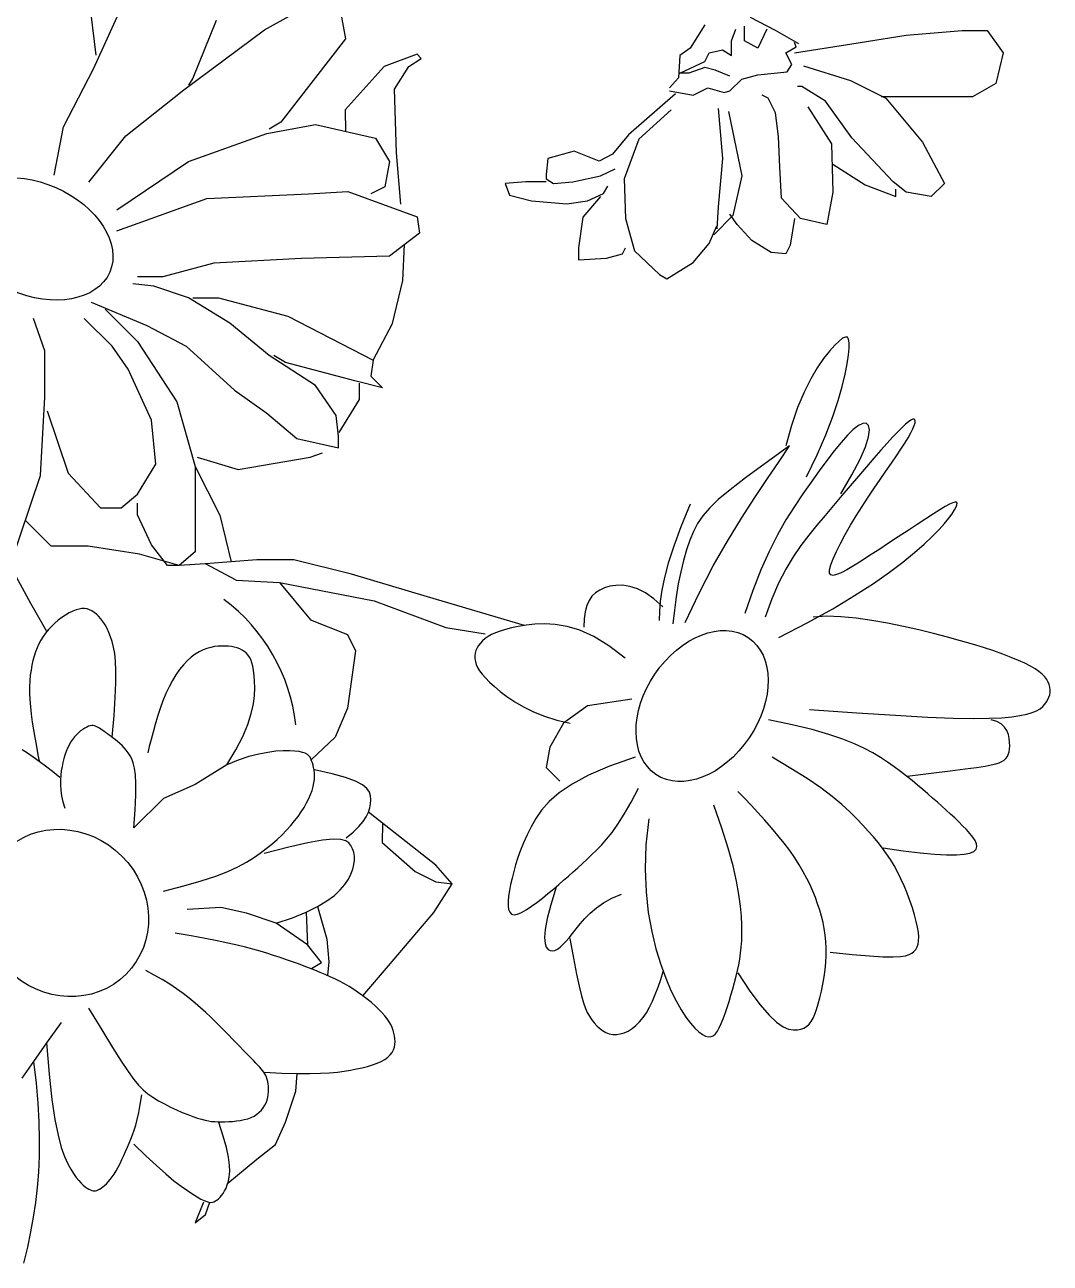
# Model space of a CAD drawing. Header units: millimetres. Extents: x 12377 to 30673, y 89761 to 101952.
# Drawn here: x 14629.8 to 14863.5, y 91242.5 to 91524.7 of the extents above; entities that cross this region are included whole.
import ezdxf

# ---------------------------------------------------------------- set-up
doc = ezdxf.new("R2010")
doc.units = ezdxf.units.MM

# ---------------------------------------------------------------- blocks, each defined once
blk = doc.blocks.new('A$C1F755224')
for p, q in [((300.38, 317.27), (301.36, 309.04)), ((301.03, 307.07), (305.65, 317.27)), ((325.4, 312.66), (331.99, 316.28)), ((318.49, 313.98), (315.2, 305.75)), ((336.27, 314.96), (336.93, 311.34)), ((398.17, 312.53), (394.61, 314.41)), ((313.88, 304.11), (325.4, 312.66)), ((388.13, 313.36), (386.03, 310.02)), ((391.89, 311.06), (392.52, 312.74)), ((393.78, 311.06), (393.78, 313.15)), ((396.92, 312.74), (395.66, 310.02)), ((401.52, 310.64), (398.17, 312.53)), ((416.8, 311.9), (424.76, 312.53)), ((424.76, 312.53), (428.32, 312.53)), ((428.32, 312.53), (430.62, 309.39)), ((336.93, 311.34), (327.71, 299.5)), ((391.89, 308.97), (391.89, 311.06)), ((395.66, 310.02), (393.78, 311.06)), ((401.1, 310.23), (400.89, 310.85)), ((400.89, 309.39), (409.06, 310.65)), ((409.06, 310.65), (416.8, 311.9)), ((347.14, 309.16), (342.45, 307.4)), ((347.72, 308.57), (347.14, 309.16)), ((384.57, 308.97), (384.36, 305.83)), ((386.03, 310.02), (384.57, 308.97)), ((388.13, 308.13), (388.75, 309.39)), ((388.75, 309.39), (390.64, 309.81)), ((390.64, 309.81), (391.89, 308.97)), ((399.64, 309.39), (401.1, 310.23)), ((400.48, 307.72), (399.64, 309.39)), ((430.62, 309.39), (429.57, 305)), ((296.75, 298.84), (301.03, 307.07)), ((342.45, 307.4), (336.89, 301.25)), ((343.92, 304.18), (345.97, 307.4)), ((345.97, 307.4), (347.72, 308.57)), ((384.57, 306.46), (388.13, 308.13)), ((388.13, 307.3), (385.82, 306.46)), ((389.59, 306.88), (388.13, 307.3)), ((399.85, 306.67), (400.48, 307.72)), ((402.15, 307.51), (408.85, 305.42)), ((315.2, 305.75), (314.54, 304.76)), ((384.36, 305.83), (383.1, 304.37)), ((385.82, 306.46), (384.57, 306.46)), ((391.68, 306.04), (389.59, 306.88)), ((391.68, 303.95), (393.36, 305.63)), ((393.36, 305.63), (395.66, 306.25)), ((395.66, 306.25), (399.85, 306.67)), ((408.85, 305.42), (413.87, 302.91)), ((305.65, 297.53), (313.88, 304.11)), ((344.21, 295.11), (343.92, 304.18)), ((383.94, 303.54), (377.24, 297.68)), ((383.1, 303.95), (386.45, 303.33)), ((386.45, 303.33), (388.54, 304.37)), ((388.54, 304.37), (390.85, 303.74)), ((390.85, 303.74), (391.68, 303.95)), ((401.94, 304.58), (401.31, 304.58)), ((405.29, 302.49), (401.94, 304.58)), ((429.57, 305), (426.22, 303.12)), ((397.13, 302.91), (396.29, 303.33)), ((398.17, 300.82), (397.13, 302.91)), ((402.78, 301.66), (406.13, 296.43)), ((409.06, 297.26), (405.29, 302.49)), ((415.34, 303.12), (413.24, 303.12)), ((413.87, 302.91), (419.11, 296.64)), ((418.48, 303.12), (415.34, 303.12)), ((426.22, 303.12), (418.48, 303.12)), ((336.89, 301.25), (336.93, 298.18)), ((383.31, 301.24), (378.71, 297.06)), ((390.01, 301.45), (390.64, 294.34)), ((391.47, 301.03), (393.36, 291.83)), ((398.59, 297.47), (398.17, 300.82)), ((295.44, 291.93), (296.75, 298.84)), ((325.73, 297.86), (332.65, 299.17)), ((327.71, 299.5), (326.06, 298.51)), ((332.65, 299.17), (341.21, 297.2)), ((300.38, 290.95), (305.65, 297.53)), ((314.54, 293.91), (325.73, 297.86)), ((341.21, 297.2), (343.19, 293.91)), ((377.24, 297.68), (374.94, 294.96)), ((378.71, 297.06), (376.61, 291.41)), ((398.8, 293.08), (398.59, 297.47)), ((406.13, 296.43), (406.34, 289.53)), ((414.92, 290.99), (409.06, 297.26)), ((419.11, 296.64), (422.24, 290.78)), ((344.79, 287.8), (344.21, 295.11)), ((369.5, 295.38), (365.73, 294.34)), ((373.05, 293.92), (369.5, 295.38)), ((374.94, 294.96), (373.05, 293.92)), ((304.33, 287), (314.54, 293.91)), ((343.19, 293.91), (342.53, 290.29)), ((365.73, 294.34), (365.52, 292.04)), ((373.26, 291.83), (375.36, 292.87)), ((390.64, 294.34), (390.01, 287.44)), ((399.01, 288.69), (398.8, 293.08)), ((406.34, 293.5), (410.94, 290.57)), ((365.52, 292.04), (365.52, 291.41)), ((365.52, 291.41), (366.57, 290.78)), ((369.29, 290.99), (373.26, 291.83)), ((376.61, 291.41), (376.82, 285.76)), ((393.36, 291.83), (392.1, 286.18)), ((317.17, 288.64), (331.66, 289.3)), ((331.66, 289.3), (337.26, 289.63)), ((337.26, 289.63), (347.14, 286.01)), ((342.53, 290.29), (340.55, 289.3)), ((362.59, 290.99), (359.66, 290.78)), ((359.66, 290.78), (360.29, 289.11)), ((365.52, 290.99), (362.59, 290.99)), ((366.57, 290.78), (369.29, 290.99)), ((371.38, 288.27), (373.68, 289.32)), ((373.68, 289.32), (374.31, 290.36)), ((406.34, 289.53), (405.5, 284.93)), ((410.94, 290.57), (415.34, 288.9)), ((416.8, 289.53), (414.92, 290.99)), ((415.34, 288.9), (415.34, 289.95)), ((420.36, 288.9), (416.8, 289.53)), ((422.24, 290.78), (420.36, 288.9)), ((304.33, 284.04), (317.17, 288.64)), ((360.29, 289.11), (363.43, 288.27)), ((363.43, 288.27), (368.45, 287.85)), ((368.45, 287.85), (371.38, 288.27)), ((373.26, 288.9), (370.75, 285.97)), ((401.73, 285.76), (399.01, 288.69)), ((347.14, 286.01), (347.47, 283.71)), ((370.75, 285.97), (370.12, 281.58)), ((376.82, 285.76), (378.08, 281.16)), ((392.1, 286.18), (389.38, 283.46)), ((390.01, 287.44), (389.8, 284.3)), ((392.73, 284.93), (391.68, 286.39)), ((400.89, 285.76), (400.27, 282)), ((405.5, 284.93), (401.73, 285.76)), ((388.75, 282.21), (389.8, 284.72)), ((394.82, 282.63), (392.73, 284.93)), ((347.47, 283.71), (343.19, 280.42)), ((386.45, 279.49), (388.75, 282.21)), ((397.55, 280.95), (394.82, 282.63)), ((345.09, 276.97), (345.33, 282.06)), ((370.12, 281.58), (370.12, 279.91)), ((374.1, 280.12), (376.4, 280.75)), ((376.4, 280.75), (376.82, 281.58)), ((378.08, 281.16), (381.64, 277.82)), ((399.64, 280.75), (397.55, 280.95)), ((400.27, 282), (399.64, 280.75)), ((318.16, 279.43), (310.91, 277.46)), ((330.67, 280.09), (318.16, 279.43)), ((343.19, 280.42), (330.67, 280.09)), ((370.12, 279.91), (374.1, 280.12)), ((382.68, 277.19), (386.45, 279.49)), ((310.91, 277.46), (307.29, 277.46)), ((343.62, 270.82), (345.09, 276.97)), ((381.64, 277.82), (382.68, 277.19)), ((309.6, 276.14), (306.63, 276.47)), ((314.54, 274.5), (309.6, 276.14)), ((300.71, 273.84), (308.61, 270.55)), ((320.46, 270.88), (314.54, 274.5)), ((315.2, 274.5), (318.82, 274.5)), ((318.82, 274.5), (328.7, 271.87)), ((328.7, 271.87), (340.88, 265.62)), ((308.61, 270.55), (314.21, 267.59)), ((326.06, 266.27), (320.46, 270.88)), ((340.88, 265.62), (343.62, 270.82)), ((314.21, 267.59), (321.12, 261.34)), ((332.65, 262), (326.06, 266.27)), ((328.37, 265.29), (326.72, 266.27)), ((338.25, 262.66), (328.37, 265.29)), ((340.88, 265.62), (340.55, 263.31)), ((340.55, 263.31), (342.2, 261.67)), ((321.12, 261.34), (325.73, 258.05)), ((335.61, 257.72), (332.65, 262)), ((342.2, 261.67), (338.25, 262.66)), ((325.73, 258.05), (330.01, 254.43)), ((335.94, 254.76), (335.61, 257.72)), ((330.01, 254.43), (335.94, 253.11)), ((335.94, 253.11), (335.94, 254.76))]:
    blk.add_line(p, q)
for points in [[(302.68, 272.85), (307.29, 268.25), (312.89, 259.69), (315.52, 250.48), (315.52, 238.31), (313.22, 236.34), (311.57, 236.34), (309.27, 239.3), (307.29, 243.57), (307.29, 245.22)], [(279.96, 254.43), (277.98, 244.23), (279.3, 234.69), (280.62, 230.74), (282.92, 230.74), (289.18, 236.34), (293.46, 249.17), (294.12, 260.35), (294.12, 266.93), (292.47, 271.54)], [(294.45, 258.38), (297.41, 249.5), (302.02, 244.56), (304.99, 244.56), (307.29, 246.54), (309.93, 250.81), (309.27, 257.06), (305.97, 264.3), (303.67, 267.59), (299.72, 271.54)], [(402.59, 249), (404.09, 252.14), (405.33, 254.99), (406.32, 257.56), (407.09, 259.85), (407.67, 261.86), (408.1, 263.61), (408.39, 265.1), (408.57, 266.34), (408.66, 267.33), (408.67, 268.07), (408.59, 268.58), (408.42, 268.86), (408.13, 268.9), (407.74, 268.72), (407.24, 268.33), (406.62, 267.72), (405.87, 266.89), (405.03, 265.84), (404.13, 264.53), (403.19, 262.94), (402.24, 261.06), (401.32, 258.85), (400.45, 256.3), (399.67, 253.39)], [(336.01, 255.32), (338.94, 260), (338.94, 262.34)], [(407.47, 246.56), (409.07, 249.25), (410.23, 251.48), (411, 253.28), (411.43, 254.67), (411.56, 255.67), (411.43, 256.31), (411.1, 256.61), (410.6, 256.59), (409.98, 256.28), (409.25, 255.71), (408.43, 254.9), (407.52, 253.87), (406.53, 252.67), (405.48, 251.31), (404.38, 249.82), (403.24, 248.23), (402.07, 246.56), (400.88, 244.77), (399.67, 242.84), (398.47, 240.71), (397.27, 238.36), (396.09, 235.73), (394.93, 232.79), (393.81, 229.51)], [(398.65, 226.1), (402.76, 228.22), (406.35, 230.21), (409.45, 232.07), (412.12, 233.79), (414.4, 235.39), (416.33, 236.85), (417.96, 238.2), (419.34, 239.42), (420.5, 240.51), (421.47, 241.49), (422.26, 242.35), (422.88, 243.1), (423.36, 243.74), (423.69, 244.27), (423.91, 244.69), (424.02, 245.02), (424.03, 245.24), (423.94, 245.36), (423.74, 245.38), (423.42, 245.28), (422.96, 245.07), (422.36, 244.74), (421.6, 244.29), (420.68, 243.72), (419.6, 243.02), (418.37, 242.22), (417.05, 241.35), (415.67, 240.44), (414.28, 239.52), (412.9, 238.61), (411.58, 237.76), (410.36, 236.98), (409.27, 236.3), (408.32, 235.75), (407.52, 235.33), (406.87, 235.06), (406.38, 234.95), (406.05, 235.03), (405.88, 235.29), (405.89, 235.76), (406.06, 236.44), (406.4, 237.32), (406.86, 238.35), (407.44, 239.51), (408.12, 240.76), (408.87, 242.08), (409.68, 243.43), (410.52, 244.78), (411.38, 246.1), (412.24, 247.38), (413.09, 248.62), (413.91, 249.8), (414.68, 250.92), (415.4, 251.96), (416.05, 252.92), (416.62, 253.79), (417.09, 254.56), (417.46, 255.24), (417.74, 255.81), (417.94, 256.29), (418.05, 256.66), (418.08, 256.94), (418.04, 257.12), (417.92, 257.2), (417.73, 257.18), (417.47, 257.06), (417.13, 256.82), (416.71, 256.47), (416.2, 256), (415.6, 255.4), (414.9, 254.66), (414.1, 253.79), (413.19, 252.78), (412.2, 251.64), (411.13, 250.4), (410, 249.09), (408.83, 247.72), (407.64, 246.31), (406.44, 244.89), (405.24, 243.48), (404.06, 242.08), (402.91, 240.67), (401.79, 239.19), (400.7, 237.59), (399.64, 235.82), (398.62, 233.84), (397.64, 231.59), (396.7, 229.02)], [(315.8, 251.8), (321.65, 250.05), (331.91, 251.8), (333.66, 252.39)], [(400.15, 253.39), (396.69, 250.89), (393.9, 248.84), (391.72, 247.15), (390.03, 245.74), (388.76, 244.52), (387.81, 243.42), (387.08, 242.34), (386.5, 241.2), (385.97, 239.95), (385.49, 238.57), (385.06, 237.06), (384.67, 235.45), (384.33, 233.73), (384.03, 231.92), (383.78, 230.02), (383.57, 228.05)], [(385.31, 228.22), (387.28, 232.42), (389.29, 236.29), (391.32, 239.83), (393.32, 243.08), (395.24, 246.04), (397.05, 248.73), (398.7, 251.18), (400.15, 253.39)], [(315.52, 250.48), (319.03, 243.52), (320.63, 236.88)], [(386.01, 245.1), (384.7, 241.87), (383.68, 239.09), (382.91, 236.69), (382.35, 234.63), (381.98, 232.84), (381.76, 231.26), (381.65, 229.85), (381.62, 228.54)], [(321.36, 234.25), (316.97, 236.59), (313.22, 236.34), (307.6, 237.96), (300.28, 239.13), (295.01, 239.13), (291.32, 242.75)], [(362.4, 227.81), (348.6, 231.91), (337.76, 235.13), (329.56, 237.17), (324.29, 237.17), (316.97, 236.59)], [(294.4, 226.98), (292.08, 230.94), (289.18, 236.34)], [(321.36, 234.25), (327.51, 233.96), (340.99, 231.32), (351.24, 227.52), (356.8, 226.64)], [(327.51, 233.96), (331.92, 228.6), (337.19, 226.55), (338.36, 224.21), (337.19, 216.02), (335.43, 211.92), (332.05, 208.68)], [(382.11, 230.48), (380.85, 231.61), (379.65, 232.45), (378.5, 233.02), (377.41, 233.38), (376.4, 233.54), (375.45, 233.53), (374.59, 233.4), (373.82, 233.16), (373.13, 232.85), (372.54, 232.46), (372.03, 231.97), (371.62, 231.37), (371.3, 230.64), (371.07, 229.77), (370.94, 228.75), (370.89, 227.56)], [(303.7, 211.91), (303.96, 215), (304.13, 217.56), (304.21, 219.66), (304.22, 221.36), (304.17, 222.73), (304.05, 223.83), (303.89, 224.74), (303.7, 225.52), (303.47, 226.21), (303.23, 226.84), (302.96, 227.41), (302.68, 227.92), (302.38, 228.37), (302.07, 228.77), (301.76, 229.12), (301.45, 229.43), (301.13, 229.68), (300.81, 229.9), (300.48, 230.06), (300.13, 230.17), (299.77, 230.22), (299.39, 230.22), (298.98, 230.16), (298.54, 230.03), (298.07, 229.84), (297.57, 229.6), (297.06, 229.29), (296.54, 228.95), (296.02, 228.56), (295.52, 228.14), (295.04, 227.69), (294.6, 227.23), (294.2, 226.74), (293.84, 226.25), (293.52, 225.73), (293.24, 225.2), (292.99, 224.64), (292.76, 224.06), (292.57, 223.46), (292.4, 222.82), (292.25, 222.16), (292.13, 221.46), (292.03, 220.72), (291.97, 219.93), (291.93, 219.09), (291.93, 218.2), (291.97, 217.26), (292.05, 216.24), (292.16, 215.17), (292.31, 214.06), (292.48, 212.95), (292.66, 211.88), (292.84, 210.86), (293.01, 209.95), (293.17, 209.16), (293.29, 208.54)], [(376.74, 223.18), (374.44, 224.93), (372.3, 226.23), (370.32, 227.13), (368.49, 227.69), (366.8, 227.98), (365.27, 228.06), (363.88, 227.99), (362.64, 227.85), (361.53, 227.67), (360.56, 227.47), (359.7, 227.26), (358.96, 227.03), (358.3, 226.78), (357.74, 226.51), (357.25, 226.23), (356.83, 225.94), (356.46, 225.62), (356.14, 225.3), (355.88, 224.96), (355.67, 224.61), (355.51, 224.24), (355.41, 223.87), (355.36, 223.49), (355.36, 223.09), (355.42, 222.69), (355.54, 222.28), (355.74, 221.84), (356.01, 221.38), (356.38, 220.88), (356.85, 220.34), (357.43, 219.76), (358.13, 219.12), (358.95, 218.42), (359.92, 217.69), (361.03, 216.94), (362.28, 216.21), (363.7, 215.52), (365.27, 214.89), (367.02, 214.35), (368.94, 213.92)], [(403.04, 215.86), (409.74, 215.38), (415.29, 215.03), (419.82, 214.78), (423.47, 214.64), (426.36, 214.58), (428.63, 214.6), (430.4, 214.68), (431.82, 214.81), (432.99, 214.98), (433.96, 215.18), (434.74, 215.42), (435.37, 215.68), (435.86, 215.97), (436.24, 216.27), (436.54, 216.59), (436.78, 216.92), (436.97, 217.26), (437.13, 217.6), (437.23, 217.96), (437.3, 218.31), (437.31, 218.67), (437.27, 219.03), (437.18, 219.4), (437.02, 219.76), (436.81, 220.13), (436.52, 220.5), (436.16, 220.87), (435.7, 221.24), (435.15, 221.63), (434.48, 222.02), (433.7, 222.43), (432.8, 222.85), (431.75, 223.28), (430.57, 223.73), (429.26, 224.19), (427.81, 224.67), (426.22, 225.15), (424.51, 225.65), (422.66, 226.15), (420.68, 226.67), (418.58, 227.18), (416.39, 227.68), (414.15, 228.15), (411.89, 228.54), (409.67, 228.85), (407.5, 229.05), (405.44, 229.12), (403.53, 229.02)], [(320.01, 207.98), (321.31, 210.09), (322.3, 212), (323.02, 213.72), (323.51, 215.26), (323.8, 216.64), (323.95, 217.86), (323.99, 218.93), (323.97, 219.87), (323.91, 220.69), (323.83, 221.4), (323.72, 222), (323.59, 222.52), (323.43, 222.96), (323.24, 223.32), (323.02, 223.64), (322.77, 223.9), (322.49, 224.13), (322.19, 224.32), (321.85, 224.49), (321.48, 224.62), (321.09, 224.72), (320.68, 224.8), (320.24, 224.86), (319.77, 224.88), (319.29, 224.89), (318.78, 224.87), (318.26, 224.81), (317.73, 224.7), (317.18, 224.55), (316.63, 224.34), (316.07, 224.06), (315.51, 223.71), (314.95, 223.29), (314.39, 222.78), (313.84, 222.2), (313.3, 221.54), (312.78, 220.8), (312.27, 219.98), (311.79, 219.09), (311.34, 218.12), (310.91, 217.07), (310.52, 215.98), (310.15, 214.85), (309.82, 213.72), (309.51, 212.62), (309.23, 211.56), (308.98, 210.56), (308.76, 209.67)], [(377.72, 217.33), (371.38, 216.35), (367.96, 213.92), (366.01, 210.51), (365.52, 207.58), (367.44, 205.63)], [(306.79, 198.99), (306.96, 201.56), (307.04, 203.63), (307.05, 205.27), (306.99, 206.54), (306.87, 207.51), (306.7, 208.24), (306.49, 208.81), (306.25, 209.27), (305.98, 209.68), (305.7, 210.06), (305.4, 210.4), (305.09, 210.72), (304.77, 211.01), (304.45, 211.29), (304.14, 211.54), (303.84, 211.77), (303.54, 211.99), (303.27, 212.2), (303, 212.4), (302.75, 212.58), (302.51, 212.75), (302.28, 212.91), (302.07, 213.05), (301.87, 213.18), (301.68, 213.29), (301.5, 213.39), (301.32, 213.47), (301.15, 213.53), (300.96, 213.56), (300.77, 213.56), (300.55, 213.53), (300.32, 213.46), (300.06, 213.35), (299.78, 213.21), (299.49, 213.02), (299.19, 212.8), (298.89, 212.55), (298.59, 212.26), (298.3, 211.94), (298.02, 211.59), (297.77, 211.2), (297.54, 210.79), (297.33, 210.34), (297.14, 209.87), (296.96, 209.37), (296.81, 208.85), (296.67, 208.3), (296.55, 207.72), (296.44, 207.12), (296.36, 206.49), (296.32, 205.83), (296.32, 205.12), (296.37, 204.37), (296.49, 203.57), (296.67, 202.71), (296.95, 201.8)], [(413.53, 196.13), (416.35, 195.73), (418.77, 195.44), (420.83, 195.25), (422.55, 195.16), (423.94, 195.16), (425.04, 195.24), (425.85, 195.41), (426.41, 195.64), (426.74, 195.95), (426.87, 196.32), (426.82, 196.74), (426.61, 197.2), (426.28, 197.69), (425.86, 198.21), (425.37, 198.75), (424.83, 199.3), (424.27, 199.85), (423.7, 200.4), (423.11, 200.95), (422.5, 201.51), (421.88, 202.08), (421.23, 202.66), (420.56, 203.24), (419.87, 203.85), (419.16, 204.46), (418.42, 205.09), (417.64, 205.73), (416.83, 206.38), (415.98, 207.03), (415.08, 207.69), (414.13, 208.35), (413.12, 209), (412.05, 209.66), (410.84, 210.31), (409.44, 210.96), (407.78, 211.63), (405.79, 212.3), (403.41, 212.98), (400.56, 213.68), (397.19, 214.4)], [(416.94, 206.36), (420.33, 206.78), (423.05, 207.11), (425.18, 207.38), (426.81, 207.61), (428.03, 207.79), (428.91, 207.96), (429.55, 208.11), (430.03, 208.27), (430.42, 208.45), (430.74, 208.65), (431, 208.88), (431.2, 209.15), (431.34, 209.46), (431.44, 209.81), (431.51, 210.21), (431.54, 210.67), (431.53, 211.18), (431.48, 211.73), (431.36, 212.29), (431.14, 212.84), (430.81, 213.35), (430.34, 213.8), (429.71, 214.16), (428.89, 214.4)], [(296.24, 206.15), (295.18, 207), (294.2, 207.77), (293.29, 208.45), (292.43, 209.07), (291.63, 209.62), (290.86, 210.1)], [(311.01, 190), (313.92, 190.72), (316.38, 191.43), (318.44, 192.11), (320.16, 192.78), (321.6, 193.44), (322.8, 194.09), (323.84, 194.74), (324.77, 195.38), (325.63, 196.04), (326.43, 196.69), (327.18, 197.35), (327.89, 198.01), (328.53, 198.66), (329.13, 199.32), (329.68, 199.98), (330.18, 200.63), (330.63, 201.28), (331.03, 201.91), (331.39, 202.54), (331.69, 203.16), (331.95, 203.75), (332.16, 204.33), (332.32, 204.88), (332.43, 205.4), (332.49, 205.9), (332.52, 206.36), (332.5, 206.8), (332.46, 207.2), (332.39, 207.58), (332.3, 207.93), (332.21, 208.25), (332.1, 208.54), (331.99, 208.81), (331.87, 209.05), (331.7, 209.26), (331.49, 209.45), (331.2, 209.61), (330.82, 209.74), (330.33, 209.85), (329.71, 209.92), (328.95, 209.97), (328.06, 209.97), (327.02, 209.9), (325.86, 209.75), (324.57, 209.5), (323.17, 209.14), (321.64, 208.63), (320.01, 207.98)], [(378.17, 209.04), (374.52, 207.76), (371.56, 206.49), (369.2, 205.22), (367.36, 203.97), (365.94, 202.73), (364.86, 201.51), (364.04, 200.31), (363.37, 199.14), (362.8, 197.99), (362.3, 196.88), (361.86, 195.81), (361.48, 194.76), (361.16, 193.75), (360.88, 192.78), (360.65, 191.84), (360.45, 190.93), (360.28, 190.07), (360.16, 189.27), (360.09, 188.54), (360.08, 187.9), (360.15, 187.37), (360.31, 186.97), (360.57, 186.72), (360.93, 186.63), (361.42, 186.72), (362.01, 186.96), (362.67, 187.34), (363.4, 187.82), (364.18, 188.38), (364.97, 188.99), (365.77, 189.64), (366.54, 190.28), (367.29, 190.91), (368, 191.53), (368.69, 192.13), (369.36, 192.72), (370.02, 193.32), (370.67, 193.92), (371.33, 194.53), (371.99, 195.16), (372.67, 195.81), (373.37, 196.54), (374.11, 197.37), (374.9, 198.35), (375.73, 199.53), (376.63, 200.95), (377.6, 202.64), (378.66, 204.66)], [(405.97, 181.27), (409.09, 180.96), (411.57, 180.75), (413.48, 180.64), (414.92, 180.62), (415.97, 180.66), (416.7, 180.77), (417.22, 180.94), (417.59, 181.15), (417.9, 181.4), (418.16, 181.69), (418.35, 182.03), (418.49, 182.43), (418.56, 182.91), (418.58, 183.46), (418.53, 184.1), (418.41, 184.84), (418.22, 185.68), (417.97, 186.61), (417.67, 187.6), (417.32, 188.63), (416.93, 189.68), (416.5, 190.72), (416.04, 191.75), (415.56, 192.72), (415.07, 193.63), (414.55, 194.49), (414, 195.31), (413.42, 196.11), (412.79, 196.9), (412.12, 197.7), (411.39, 198.52), (410.6, 199.38), (409.74, 200.29), (408.76, 201.27), (407.61, 202.32), (406.24, 203.45), (404.62, 204.68), (402.68, 206.01), (400.38, 207.47), (397.68, 209.04)], [(320.01, 207.98), (320.01, 207.98), (315.51, 205.17), (311.01, 203.2), (306.79, 198.99)], [(337.02, 197.58), (338.02, 198.4), (338.82, 199.17), (339.43, 199.89), (339.89, 200.58), (340.2, 201.23), (340.4, 201.84), (340.51, 202.43), (340.54, 202.99), (340.5, 203.54), (340.33, 204.07), (339.97, 204.59), (339.33, 205.11), (338.33, 205.63), (336.92, 206.16), (335.01, 206.71), (332.52, 207.28)], [(392.8, 178.35), (394.51, 175.75), (395.99, 173.77), (397.26, 172.31), (398.34, 171.3), (399.27, 170.67), (400.05, 170.33), (400.72, 170.21), (401.3, 170.23), (401.79, 170.32), (402.23, 170.48), (402.61, 170.71), (402.95, 171.02), (403.25, 171.41), (403.52, 171.89), (403.77, 172.47), (404.02, 173.15), (404.26, 173.93), (404.5, 174.8), (404.72, 175.74), (404.92, 176.73), (405.1, 177.76), (405.24, 178.8), (405.34, 179.84), (405.4, 180.86), (405.4, 181.85), (405.36, 182.81), (405.26, 183.73), (405.13, 184.64), (404.95, 185.53), (404.73, 186.41), (404.47, 187.29), (404.18, 188.17), (403.86, 189.06), (403.5, 189.96), (403.1, 190.87), (402.65, 191.8), (402.14, 192.75), (401.56, 193.73), (400.92, 194.73), (400.2, 195.77), (399.4, 196.83), (398.53, 197.92), (397.61, 199.01), (396.65, 200.11), (395.68, 201.18), (394.7, 202.22), (393.74, 203.23), (392.8, 204.17)], [(339.4, 175.06), (343.05, 179.34), (349.49, 186.94), (352.13, 191.04), (349.79, 193.67), (344.22, 198.06), (340.2, 201.23)], [(380.12, 200.27), (379.72, 196.56), (379.61, 193.1), (379.73, 189.89), (380.06, 186.93), (380.54, 184.22), (381.15, 181.76), (381.83, 179.54), (382.56, 177.58), (383.29, 175.85), (384.01, 174.37), (384.72, 173.1), (385.4, 172.04), (386.06, 171.17), (386.67, 170.48), (387.24, 169.95), (387.76, 169.58), (388.22, 169.34), (388.63, 169.23), (388.99, 169.26), (389.32, 169.4), (389.62, 169.67), (389.9, 170.04), (390.17, 170.53), (390.44, 171.12), (390.72, 171.8), (391, 172.57), (391.28, 173.4), (391.56, 174.28), (391.83, 175.18), (392.09, 176.09), (392.33, 176.99), (392.56, 177.86), (392.76, 178.69), (392.94, 179.5), (393.09, 180.31), (393.21, 181.14), (393.3, 182.02), (393.36, 182.96), (393.38, 183.99), (393.37, 185.13), (393.32, 186.4), (393.19, 187.85), (392.97, 189.5), (392.63, 191.41), (392.13, 193.59), (391.44, 196.1), (390.53, 198.96), (389.39, 202.22)], [(342.21, 199.64), (342.17, 196.89), (346.86, 192.8), (349.79, 191.33), (352.13, 191.04)], [(327.03, 185.42), (329.36, 186.2), (331.33, 186.99), (332.95, 187.79), (334.28, 188.58), (335.35, 189.38), (336.18, 190.16), (336.83, 190.93), (337.33, 191.68), (337.7, 192.41), (337.97, 193.1), (338.13, 193.76), (338.2, 194.39), (338.19, 194.97), (338.09, 195.52), (337.93, 196.01), (337.7, 196.46), (337.4, 196.85), (336.95, 197.15), (336.24, 197.34), (335.17, 197.37), (333.65, 197.22), (331.58, 196.86), (328.84, 196.24), (325.35, 195.34)], [(366.95, 190.53), (366.18, 188.05), (365.67, 186.07), (365.38, 184.53), (365.29, 183.37), (365.35, 182.55), (365.53, 182), (365.79, 181.67), (366.1, 181.51), (366.42, 181.48), (366.76, 181.55), (367.12, 181.73), (367.5, 182), (367.9, 182.37), (368.33, 182.82), (368.78, 183.35), (369.27, 183.95), (369.79, 184.62), (370.37, 185.34), (371.03, 186.09), (371.78, 186.84), (372.66, 187.59), (373.67, 188.3), (374.85, 188.96), (376.22, 189.55)], [(332.09, 178.96), (333.5, 179.8), (331.53, 182.33), (327.03, 185.42), (322.81, 186.83), (319.15, 187.67), (314.37, 187.39)], [(331.33, 186.99), (331.53, 182.33)], [(332.95, 187.79), (334.26, 183.14), (334.55, 179.92), (334.38, 177.96)], [(325.34, 164.21), (327.87, 164.08), (330.02, 164.02), (331.84, 164), (333.36, 164.04), (334.66, 164.11), (335.77, 164.21), (336.75, 164.34), (337.64, 164.49), (338.5, 164.66), (339.31, 164.84), (340.08, 165.03), (340.79, 165.25), (341.44, 165.48), (342.02, 165.74), (342.54, 166.02), (342.96, 166.32), (343.31, 166.65), (343.57, 167), (343.76, 167.37), (343.89, 167.75), (343.96, 168.15), (343.98, 168.55), (343.96, 168.96), (343.9, 169.36), (343.82, 169.76), (343.7, 170.16), (343.55, 170.57), (343.36, 170.97), (343.13, 171.38), (342.85, 171.8), (342.51, 172.24), (342.12, 172.69), (341.67, 173.15), (341.16, 173.63), (340.61, 174.11), (340.02, 174.59), (339.4, 175.06), (338.76, 175.52), (338.1, 175.97), (337.43, 176.39), (336.77, 176.78), (336.09, 177.14), (335.42, 177.48), (334.73, 177.8), (334.03, 178.11), (333.31, 178.41), (332.57, 178.71), (331.81, 179.01), (331.02, 179.31), (330.21, 179.61), (329.37, 179.92), (328.5, 180.22), (327.61, 180.53), (326.68, 180.83), (325.73, 181.13), (324.75, 181.42), (323.74, 181.71), (322.66, 181.99), (321.48, 182.29), (320.15, 182.59), (318.65, 182.91), (316.93, 183.25), (314.95, 183.62), (312.68, 184.02)], [(368.9, 183.22), (369.41, 180.42), (369.84, 178.18), (370.2, 176.43), (370.53, 175.08), (370.82, 174.06), (371.1, 173.28), (371.37, 172.68), (371.67, 172.17), (371.98, 171.7), (372.33, 171.24), (372.71, 170.82), (373.12, 170.45), (373.55, 170.13), (374.01, 169.87), (374.49, 169.68), (375, 169.58), (375.53, 169.56), (376.07, 169.64), (376.63, 169.8), (377.18, 170.06), (377.74, 170.4), (378.28, 170.84), (378.8, 171.36), (379.31, 171.97), (379.78, 172.67), (380.23, 173.45), (380.65, 174.32), (381.05, 175.27), (381.44, 176.29), (381.82, 177.39), (382.19, 178.56), (382.19, 178.57)], [(300.31, 173.34), (302.21, 170.21), (303.74, 167.72), (304.97, 165.77), (305.96, 164.28), (306.76, 163.17), (307.46, 162.33), (308.11, 161.68), (308.77, 161.14), (309.5, 160.63), (310.29, 160.14), (311.13, 159.68), (311.98, 159.24), (312.83, 158.84), (313.66, 158.48), (314.45, 158.16), (315.17, 157.89), (315.82, 157.67), (316.39, 157.5), (316.92, 157.36), (317.4, 157.27), (317.86, 157.2), (318.31, 157.17), (318.77, 157.15), (319.25, 157.14), (319.76, 157.15), (320.29, 157.16), (320.84, 157.2), (321.39, 157.25), (321.94, 157.33), (322.48, 157.44), (322.99, 157.58), (323.47, 157.75), (323.9, 157.96), (324.29, 158.21), (324.64, 158.49), (324.95, 158.8), (325.21, 159.13), (325.44, 159.48), (325.62, 159.85), (325.76, 160.23), (325.87, 160.62), (325.93, 161.01), (325.97, 161.41), (325.97, 161.79), (325.95, 162.17), (325.91, 162.53), (325.84, 162.87), (325.76, 163.18), (325.67, 163.47), (325.56, 163.73), (325.43, 163.97), (325.28, 164.21), (325.11, 164.44), (324.92, 164.68), (324.7, 164.93), (324.45, 165.19), (324.17, 165.49), (323.86, 165.81), (323.52, 166.16), (323.15, 166.54), (322.75, 166.95), (322.31, 167.39), (321.85, 167.87), (321.36, 168.38), (320.83, 168.92), (320.27, 169.5), (319.69, 170.1), (319.07, 170.72), (318.42, 171.37), (317.73, 172.02), (317.02, 172.69), (316.27, 173.37), (315.49, 174.04), (314.67, 174.72), (313.79, 175.39), (312.87, 176.07), (311.88, 176.73), (310.82, 177.39), (309.69, 178.04), (308.47, 178.68)], [(296.42, 171.28), (294.34, 168.36), (292.49, 165.72), (290.83, 163.33)], [(294.34, 168.36), (294.7, 163.93), (295.1, 160.33), (295.53, 157.46), (295.98, 155.21), (296.44, 153.48), (296.89, 152.17), (297.35, 151.17), (297.78, 150.4), (298.19, 149.75), (298.57, 149.21), (298.93, 148.76), (299.26, 148.39), (299.57, 148.1), (299.86, 147.86), (300.12, 147.68), (300.36, 147.54), (300.58, 147.43), (300.78, 147.36), (300.97, 147.31), (301.15, 147.3), (301.33, 147.31), (301.51, 147.36), (301.7, 147.43), (301.9, 147.54), (302.12, 147.68), (302.36, 147.85), (302.61, 148.06), (302.86, 148.3), (303.13, 148.59), (303.41, 148.91), (303.69, 149.28), (303.97, 149.7), (304.25, 150.16), (304.53, 150.66), (304.81, 151.19), (305.08, 151.76), (305.35, 152.33), (305.61, 152.92), (305.87, 153.51), (306.12, 154.1), (306.36, 154.67), (306.6, 155.27), (306.83, 155.92), (307.05, 156.64), (307.27, 157.48), (307.48, 158.46), (307.69, 159.62), (307.9, 160.98)], [(292.49, 165.72), (292.84, 162.66), (293.08, 159.8), (293.24, 157.12), (293.3, 154.6), (293.28, 152.22), (293.18, 149.95), (293, 147.76), (292.76, 145.65), (292.45, 143.57), (292.07, 141.47), (291.61, 139.3), (291.05, 136.99)], [(320.17, 148.41), (324.3, 151.83), (326.94, 153.88), (328.4, 157.1), (329.87, 161.49), (330.02, 164.02)], [(306.78, 153.96), (308.47, 152.3), (309.98, 150.9), (311.32, 149.72), (312.49, 148.75), (313.52, 147.96), (314.4, 147.33), (315.16, 146.83), (315.8, 146.44), (316.34, 146.14), (316.79, 145.92), (317.17, 145.77), (317.48, 145.68), (317.75, 145.66), (317.98, 145.68), (318.19, 145.75), (318.4, 145.86), (318.62, 145.99), (318.84, 146.17), (319.06, 146.38), (319.28, 146.63), (319.5, 146.93), (319.71, 147.28), (319.91, 147.69), (320.09, 148.15), (320.25, 148.68), (320.37, 149.3), (320.43, 150.06), (320.4, 150.98), (320.25, 152.11), (319.96, 153.47), (319.51, 155.1), (318.87, 157.05)], [(316.69, 145.69), (315.52, 142.76), (316.98, 143.93), (317.61, 145.67)]]:
    blk.add_lwpolyline(points)
blk.add_arc((304.07, 210.73), 25.96, 6.5138, 53.2281)
for centre, major_axis, ratio in [((292.47, 282.88), (-10.87, 4.77), 0.671827), ((387.72, 216.35), (6.58, 9.75), 0.688921), ((296.95, 186.88), (-8.72, 8.74), 0.928773)]:
    blk.add_ellipse(centre, major_axis=major_axis, ratio=ratio)

msp = doc.modelspace()

# ---------------------------------------------------------------- block references
at = {"xscale": 1.6, "yscale": 1.6, "zscale": 1.6}
msp.add_blockref('A$C1F755224', (14163.81, 91023.31), dxfattribs=at)

doc.saveas('drawing.dxf')
